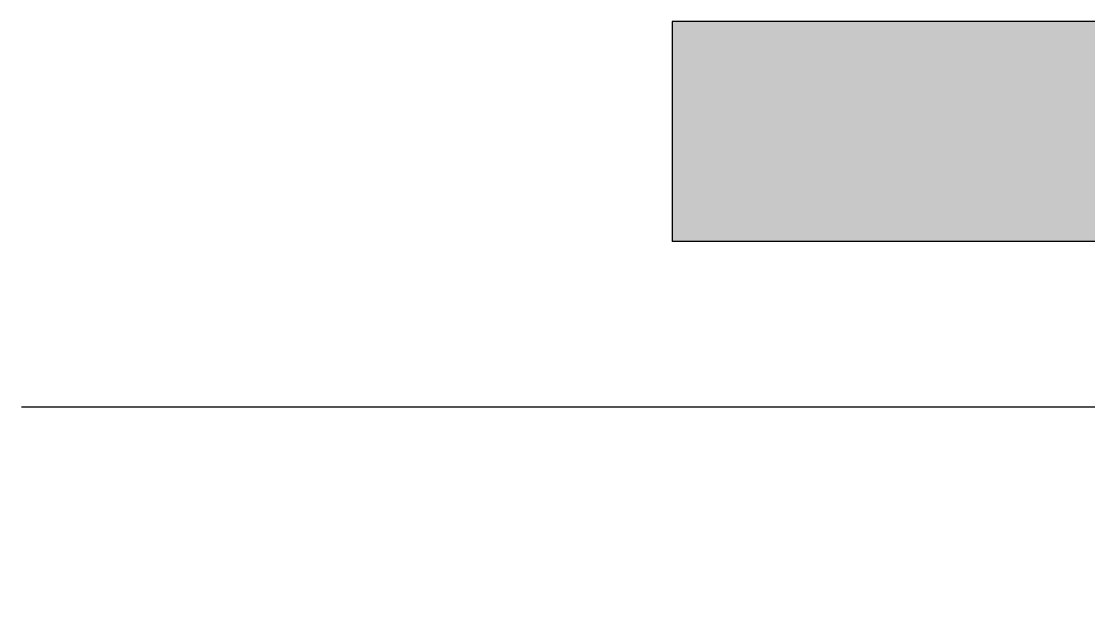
# Model space of a CAD drawing. Extents: x 1980812 to 2578970, y -669191 to 284498.
# Drawn here: x 2537578 to 2538547, y -312685 to -312140 of the extents above; entities that cross this region are included whole.
import ezdxf

# ---------------------------------------------------------------- set-up
doc = ezdxf.new("R2010")
doc.units = 0
doc.header["$LTSCALE"] = 1000
doc.header["$MEASUREMENT"] = 0
doc.linetypes.add('DOTE', pattern=[2.42, 2, -0.2, 0.02, -0.2])
for name, color, linetype in [('dote', 1, 'DOTE'), ('SPACE_HATCH', 8, 'Continuous'), ('WALL', 4, 'Continuous')]:
    doc.layers.add(name, color=color, linetype=linetype)

msp = doc.modelspace()

# ---------------------------------------------------------------- hatches: boundary and pattern name
at = {"layer": 'SPACE_HATCH'}
h = msp.add_hatch(color=256, dxfattribs=at)
h.dxf.hatch_style = 1
h.paths.add_polyline_path([(2549368.37, -312740.42), (2549368.37, -313840.42), (2548868.37, -313840.42), (2548868.37, -312740.42), (2541668.37, -312740.42), (2541668.37, -313390.42), (2541268.37, -313390.42), (2541268.37, -312740.42), (2539018.37, -312740.42), (2539018.37, -313390.42), (2538768.37, -313390.42), (2538768.37, -312340.42), (2538168.37, -312340.42), (2538168.37, -312140.42), (2538968.36, -312140.42), (2538968.37, -312140.42), (2538968.36, -312140.42), (2538968.37, -312640.42), (2553290.65, -312640.42), (2567868.37, -312640.42), (2567868.37, -312140.42), (2568068.37, -312140.42), (2568668.37, -312140.42), (2568668.37, -312340.42), (2568068.37, -312340.42), (2568068.37, -313390.42), (2567818.37, -313390.42), (2567818.37, -312740.42), (2564968.37, -312740.42), (2564968.37, -313390.42), (2564568.37, -313390.42), (2564568.37, -312740.42), (2557768.4, -312740.42), (2557768.4, -313840.42), (2557268.4, -313840.42), (2557268.4, -312740.42), (2553290.65, -312740.42)])

# ---------------------------------------------------------------- linework, layer by layer
at = {"layer": 'dote', "linetype": 'DOTE', "ltscale": 0.5}
msp.add_line((2537577.87, -312490.42), (2553290.65, -312490.42, 0), dxfattribs=at)
at = {"layer": 'WALL'}
for p, q in [((2538168.37, -312140.42), (2538168.37, -312340.42)), ((2538968.36, -312140.42), (2538168.37, -312140.42)), ((2538768.37, -312340.42), (2538168.37, -312340.42))]:
    msp.add_line(p, q, dxfattribs=at)

doc.saveas('drawing.dxf')
